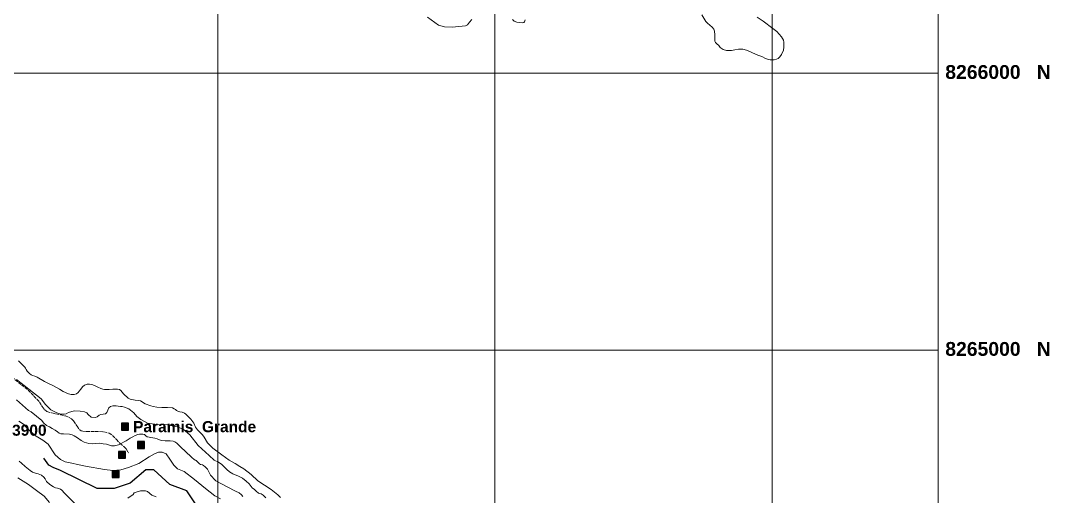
# Model space of a CAD drawing. Header units: metres. Extents: x 405809 to 420020, y 8257398 to 8272141.
# Drawn here: x 416289 to 420001, y 8263472 to 8265190 of the extents above; entities that cross this region are included whole.
import ezdxf

# ---------------------------------------------------------------- set-up
doc = ezdxf.new("R2010")
doc.units = ezdxf.units.M
doc.linetypes.add('ACAD_ISO02W100', pattern=[15, 12, -3])
for name, color, linetype, lineweight in [('CAMINOS1', 7, 'ACAD_ISO02W100', 5), ('COORDENADAS', 30, 'Continuous', 5), ('CURVAS MAESTRAS', 90, 'Continuous', 25), ('CURVAS SECUNDARIS', 46, 'Continuous', 9), ('PERIMETRO DE LA ISLA', 7, 'Continuous', 18), ('texto', 7, 'Continuous', 13)]:
    doc.layers.add(name, color=color, linetype=linetype, lineweight=lineweight)
doc.layers.add('VIVIENDAS', color=1, linetype='Continuous')
doc.styles.add('CARLOS', font='arialbd.ttf', dxfattribs={"height": 48})

msp = doc.modelspace()

# ---------------------------------------------------------------- hatches: boundary and pattern name
at = {"layer": 'VIVIENDAS'}
for points in [[(416653.1, 8263711.9), (416678.1, 8263711.9), (416678.1, 8263736.9), (416653.1, 8263736.9)], [(416710.5, 8263645), (416735.5, 8263645), (416735.5, 8263670), (416710.5, 8263670)], [(416641.9, 8263609.9), (416666.9, 8263609.9), (416666.9, 8263634.9), (416641.9, 8263634.9)], [(416619.6, 8263539.9), (416644.6, 8263539.9), (416644.6, 8263564.9), (416619.6, 8263564.9)]]:
    msp.add_hatch(color=256, dxfattribs=at).paths.add_polyline_path(points)

# ---------------------------------------------------------------- linework, layer by layer
at = {"layer": 'CAMINOS1'}
msp.add_lwpolyline([(416257, 8263902.6), (416316.3, 8263856.1), (416356.7, 8263812.7), (416366.3, 8263796.8), (416374.5, 8263785.8), (416382.7, 8263779), (416400.4, 8263774), (416415.4, 8263770.8), (416432.3, 8263767.2), (416450.2, 8263762.8), (416463.9, 8263757), (416472, 8263751.9), (416479.4, 8263744.5), (416492.2, 8263726.4), (416501.9, 8263712.8), (416507.6, 8263709.2), (416513.7, 8263707.8), (416526.8, 8263706.1), (416558, 8263706.9), (416588.7, 8263705.7), (416608.3, 8263701.1), (416620.4, 8263692.4), (416634.3, 8263678), (416647.6, 8263663.6), (416660.9, 8263652), (416669.6, 8263643.4), (416677.7, 8263629.5)], dxfattribs=at)
at = {"layer": 'COORDENADAS'}
for p, q in [((417000, 8271350), (417000, 8257550)), ((418000, 8271350), (418000, 8257550)), ((419000, 8271350), (419000, 8257550)), ((419600, 8271350), (419600, 8257550)), ((406200, 8265000), (419600, 8265000)), ((406200, 8264000), (419600, 8264000))]:
    msp.add_line(p, q, dxfattribs=at)
at = {"layer": 'CURVAS MAESTRAS'}
msp.add_lwpolyline([(416926.9, 8263434.6), (416888.8, 8263491.8), (416826.8, 8263515.6), (416769.7, 8263568), (416741.1, 8263568), (416683.9, 8263520.4), (416626.8, 8263501.3), (416564.9, 8263501.3), (416433, 8263565.6), (416405.8, 8263576.6), (416390.8, 8263585.4), (416371.9, 8263610.4)], dxfattribs=at)
at = {"layer": 'CURVAS SECUNDARIS'}
for points in [[(417173, 8263467.4), (417163.6, 8263476.8), (417160.6, 8263479.6), (417156.6, 8263481.4), (417147.6, 8263484.3), (417138.6, 8263490.6), (417132.5, 8263497.2), (417124, 8263503.7), (417113.2, 8263517.7), (417103, 8263527.3), (417089.2, 8263538.1), (417075.4, 8263545.8), (417055, 8263554.2), (417041.9, 8263560.8), (417032.5, 8263569.6), (417014.4, 8263587.1), (417003.1, 8263596), (416986.5, 8263602.9), (416968.7, 8263619.5), (416929.4, 8263656.4), (416898.8, 8263694.6), (416875, 8263714.7), (416853, 8263723.8), (416818.7, 8263730.7), (416779.6, 8263731.4), (416746.6, 8263736.8), (416722.8, 8263749.6), (416708, 8263761), (416697.7, 8263774.4), (416679.3, 8263789), (416664, 8263793.9), (416655.4, 8263796.6), (416649.4, 8263797.4), (416641, 8263798.6), (416633.3, 8263798.9), (416621.1, 8263798.7), (416613.6, 8263797.4), (416606.5, 8263791.8), (416602.8, 8263783.8), (416599.4, 8263775), (416594.8, 8263770.4), (416578.6, 8263767.7), (416572.4, 8263766.1), (416565.5, 8263760), (416559.3, 8263757.7), (416543.6, 8263758.1), (416532.8, 8263768.5), (416528.2, 8263774.2), (416518.8, 8263777.3), (416503, 8263780.4), (416481.9, 8263781.2), (416461.1, 8263774.6), (416453.2, 8263770.7), (416445.7, 8263769.1), (416433.8, 8263768.8), (416419.5, 8263773.7), (416398.1, 8263785), (416378.2, 8263804.5), (416363.1, 8263824.1), (416318.3, 8263859.1), (416274, 8263894.4)], [(416993.3, 8263528.5), (416987, 8263534.9), (416978.1, 8263544.5), (416974.3, 8263549.1), (416970.1, 8263555.8), (416966.1, 8263563.8), (416962.7, 8263570), (416954.5, 8263579), (416949.1, 8263583.9), (416944.4, 8263586), (416938.2, 8263587.5), (416934.5, 8263589.3), (416931.2, 8263592.4), (416926.5, 8263597.6), (416922.3, 8263601.3), (416918, 8263603.4), (416913.5, 8263606.2), (416907.3, 8263612), (416880.8, 8263637.2), (416869.4, 8263648), (416852.7, 8263664.3), (416845.3, 8263669.6), (416838.6, 8263671.7), (416828.9, 8263672.6), (416809.9, 8263672.9), (416795.7, 8263674.2), (416781, 8263679.6), (416772.4, 8263682.2), (416758.5, 8263685), (416752.1, 8263686.5), (416745.5, 8263687.8), (416740.6, 8263691.2), (416735.1, 8263695.4), (416729.1, 8263697), (416717.5, 8263696.7), (416711.2, 8263695.7), (416702.4, 8263692.1), (416693.3, 8263686.9), (416683.9, 8263682.3), (416669.6, 8263672.8), (416641.8, 8263658.3), (416627.1, 8263655.3), (416617.1, 8263655.1), (416606.2, 8263658.6), (416598.2, 8263660.9), (416586.9, 8263662.5), (416571.7, 8263663.9), (416558.4, 8263663), (416546.6, 8263661.7), (416535.4, 8263662.9), (416518.2, 8263668.2), (416507.5, 8263673.9), (416493.6, 8263683.6), (416487.6, 8263687.7), (416482.1, 8263691.5), (416474.2, 8263695), (416465, 8263697), (416444, 8263697.6), (416434.4, 8263698.3), (416428.3, 8263700.2), (416422, 8263705.6), (416413.6, 8263711.2), (416402.5, 8263717.9), (416393, 8263723.7), (416381.9, 8263728.2), (416370.9, 8263737.7), (416365.5, 8263745.7), (416326.7, 8263777.6), (416317.2, 8263782.4), (416274.3, 8263820.5)], [(417010, 8263463.4), (416989.7, 8263474.8), (416956.1, 8263501.2), (416916.1, 8263533.1), (416878.8, 8263562), (416855.2, 8263571.7), (416841.6, 8263584.7), (416827.7, 8263606.3), (416813.7, 8263626.1), (416799.6, 8263631.9), (416786.2, 8263632.3), (416771.4, 8263626.3), (416752.5, 8263614.6), (416715.4, 8263591.4), (416677.7, 8263576.1), (416650.7, 8263568.6), (416621, 8263566.3), (416590.8, 8263569.7), (416522.4, 8263581.9), (416493.4, 8263587.1), (416473.5, 8263592.4), (416449.6, 8263597.4), (416432.3, 8263605.1), (416413.8, 8263622), (416387.6, 8263660.6), (416369.2, 8263675.5), (416338.3, 8263693.8), (416311.4, 8263719.5), (416299.1, 8263733.3), (416281.7, 8263744.1)], [(416283.3, 8263599.4), (416291.9, 8263592.3), (416305.6, 8263579.6), (416323.1, 8263566.3), (416331.6, 8263560), (416342.7, 8263556.3), (416351.9, 8263554), (416364.1, 8263549.3), (416372, 8263541.3), (416377.8, 8263535.5), (416382.6, 8263526.5), (416394.3, 8263514.9), (416407, 8263506.4), (416414.4, 8263503.3), (416421.8, 8263502.2), (416432.4, 8263498.5), (416437.7, 8263495.3), (416447, 8263484.3), (416490.9, 8263440.9)], [(416392.6, 8263450), (416373.8, 8263472.9), (416346.2, 8263493.1), (416317, 8263514.8), (416279.1, 8263539.4)], [(417090.6, 8263472), (417086.1, 8263478.4), (417076.9, 8263484.8), (417063.6, 8263490.9), (417033.7, 8263507), (416993.3, 8263528.5)], [(416675.5, 8263465.7), (416694.9, 8263479.3), (416699, 8263485.6), (416709, 8263489.2), (416721, 8263492.9), (416739.2, 8263492.9), (416746, 8263490.2), (416762.7, 8263476.2), (416777.9, 8263470.4)]]:
    msp.add_lwpolyline(points, dxfattribs=at)
at = {"layer": 'PERIMETRO DE LA ISLA'}
for points in [[(419003.1, 8265162), (419017.3, 8265150.5), (419033.9, 8265132.1), (419041, 8265120), (419042.7, 8265112.6), (419042.3, 8265093.8), (419040.9, 8265083.1), (419034.5, 8265067.3), (419028.5, 8265059.1), (419022.4, 8265053.8), (419015.6, 8265050.9), (419007.2, 8265048.5), (418993.1, 8265049.2), (418983.4, 8265051.6), (418974.4, 8265054.9), (418965, 8265058.9), (418943.1, 8265067.4), (418925, 8265076.1), (418908, 8265083.7), (418894.3, 8265087.1), (418878.7, 8265086.7), (418865.5, 8265085.2), (418853.8, 8265082.9), (418843.9, 8265081.8), (418835.2, 8265081.8), (418823.5, 8265085.6), (418812.9, 8265093.2), (418808, 8265100.4), (418801.2, 8265106), (418795.9, 8265110.9), (418794, 8265116.6), (418794, 8265128.7), (418794, 8265139.4), (418792.4, 8265152.2), (418789.4, 8265159.8), (418783.4, 8265166.2), (418775.1, 8265174.1), (418767.5, 8265180.6), (418760.7, 8265187.5), (418746.4, 8265211.3)], [(417757.1, 8265202.5), (417797.1, 8265174.1), (417818.2, 8265168.3), (417846.2, 8265166.9), (417870, 8265169), (417894.4, 8265171.8), (417901.2, 8265175.3), (417908, 8265184.3), (417917.3, 8265194.2)], [(418063.5, 8265194.5), (418069.9, 8265187.7), (418079.7, 8265185), (418088.8, 8265183.4), (418097.9, 8265182.6), (418104.2, 8265183.4), (418107, 8265185.4), (418109.7, 8265193.3)], [(418946, 8265202.5), (418968.5, 8265187.7), (419003.1, 8265162)], [(417226.9, 8263468), (417216.8, 8263477.6), (417192.3, 8263497.4), (417144.3, 8263528.6), (417120.8, 8263551.6), (417094.4, 8263571.6), (417079.3, 8263580.4), (417063.4, 8263591.5), (417041.5, 8263603.5), (417014.8, 8263621.8), (416982.5, 8263646.9), (416963.4, 8263666), (416951.5, 8263685.6), (416944.5, 8263694.2), (416936.4, 8263702.8), (416926.8, 8263712.4), (416919.2, 8263722.5), (416914.1, 8263736.6), (416902.5, 8263750.7), (416891.9, 8263761.8), (416885.2, 8263769), (416879.5, 8263773.2), (416872.2, 8263776.2), (416863.4, 8263777.5), (416858.4, 8263778.7), (416851.6, 8263782.2), (416847.9, 8263785.5), (416843.1, 8263789), (416836.3, 8263792), (416818.9, 8263792.8), (416797.8, 8263793.2), (416780.7, 8263794.4), (416767.5, 8263796.8), (416758.5, 8263799.8), (416738.3, 8263806.6), (416721.2, 8263817), (416713, 8263818.2), (416702.6, 8263819.8), (416689.4, 8263821.6), (416683.9, 8263823.4), (416676.7, 8263827.4), (416660.5, 8263842.4), (416650.2, 8263854.5), (416645, 8263857.9), (416638.8, 8263859.3), (416621.5, 8263859.5), (416608.8, 8263858.5), (416600, 8263857.8), (416591.9, 8263858), (416585.8, 8263859), (416577.9, 8263861.9), (416567.8, 8263866.3), (416555.4, 8263872.8), (416545.2, 8263876.7), (416536.7, 8263877.9), (416528.5, 8263877.7), (416518.7, 8263873.8), (416512, 8263867.9), (416505.6, 8263859.4), (416500.4, 8263852.7), (416495.9, 8263846.9), (416489.9, 8263842), (416481.7, 8263839.8), (416471.4, 8263840), (416461.6, 8263842.7), (416441.8, 8263850.7), (416428.7, 8263859), (416407, 8263871.8), (416389.8, 8263880.3), (416374.9, 8263887.7), (416348, 8263902.6), (416339.8, 8263906.8), (416331.8, 8263909.3), (416326.6, 8263911.5), (416321, 8263915.6), (416312.4, 8263924), (416308.6, 8263930.5), (416306.3, 8263935.1), (416303.5, 8263939.3), (416292.1, 8263951), (416281.6, 8263961.5)]]:
    msp.add_lwpolyline(points, dxfattribs=at)
at = {"layer": 'VIVIENDAS'}
for points in [[(416653.1, 8263711.9), (416678.1, 8263711.9), (416678.1, 8263736.9), (416653.1, 8263736.9)], [(416710.5, 8263645), (416735.5, 8263645), (416735.5, 8263670), (416710.5, 8263670)], [(416641.9, 8263609.9), (416666.9, 8263609.9), (416666.9, 8263634.9), (416641.9, 8263634.9)], [(416619.6, 8263539.9), (416644.6, 8263539.9), (416644.6, 8263564.9), (416619.6, 8263564.9)]]:
    msp.add_lwpolyline(points, close=True, dxfattribs=at)

# ---------------------------------------------------------------- texts
at = {"layer": 'texto', "style": 'CARLOS'}
for s, height, p in [('8266000   N', 50, (419625, 8264979.7)), ('8265000   N', 50, (419625, 8263979.7)), ('3900', 40, (416258, 8263691.3)), ('Paramis  Grande', 40, (416694.5, 8263704.1))]:
    msp.add_text(s, height=height, dxfattribs=at).set_placement(p)

doc.saveas('drawing.dxf')
